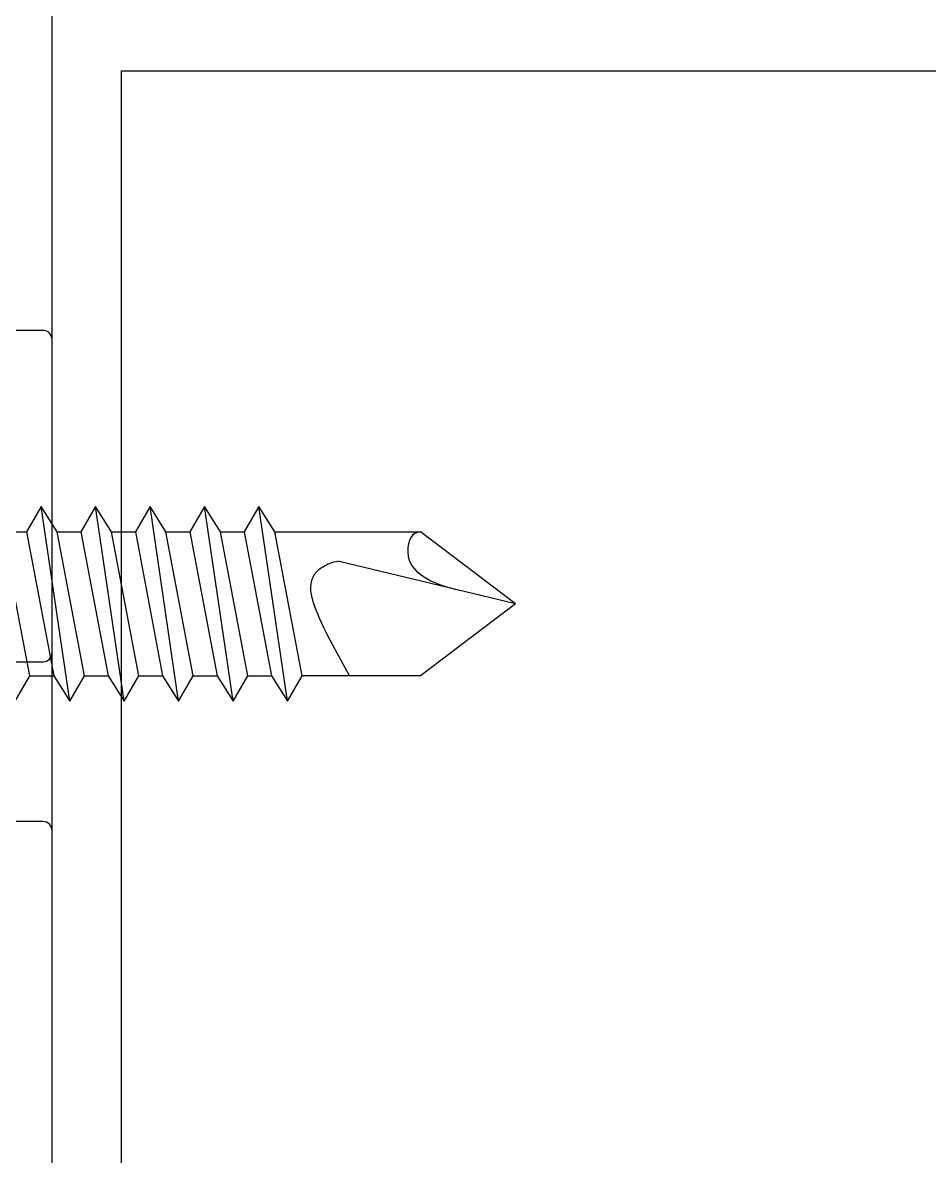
# Model space of a CAD drawing. Header units: millimetres. Extents: x -547695 to 905972, y -1055718 to 167349.
# Drawn here: x -514792.9 to -514652, y -1033836 to -1033659.9 of the extents above; entities that cross this region are included whole.
import ezdxf

# ---------------------------------------------------------------- set-up
doc = ezdxf.new("R2010")
doc.units = ezdxf.units.MM
doc.layers.add('View-XTD-CT Cua$0$View-XĐL-CT Cửa$0$KT-NetThay', color=7, linetype='Continuous', lineweight=18)
doc.layers.add('View-XTD-CT Cua$0$View-XĐL-CT Cửa$0$Profile - Vietduc', color=14, linetype='Continuous', lineweight=30)
doc.layers.add('View-XTD-CT Cua$0$View-XĐL-CT Cửa$0$Screw', color=253, linetype='Continuous')

# ---------------------------------------------------------------- blocks, each defined once
blk = doc.blocks.new('View-XTD-CT Cua$0$View-XĐL-CT Cửa$0$ph sd 4.2x25 (elev)')
at = {"layer": 'View-XTD-CT Cua$0$View-XĐL-CT Cửa$0$Screw'}
for q in [(22.952, 1.552), (21.169, 0.917)]:
    blk.add_line((25, 0), q, dxfattribs=at)
for points in [[(14.204, -2.1), (14.52, -1.552), (13.932, 1.552), (13.588, 2.1), (13.272, 1.552), (13.86, -1.552), (14.204, -2.1), (13.588, 2.1)], [(15.379, -2.1), (15.695, -1.552), (15.107, 1.552), (14.763, 2.1), (14.447, 1.552), (15.035, -1.552), (15.379, -2.1), (14.763, 2.1)], [(16.554, -2.1), (16.87, -1.552), (16.282, 1.552), (15.938, 2.1), (15.622, 1.552), (16.21, -1.552), (16.554, -2.1), (15.938, 2.1)], [(17.729, -2.1), (18.045, -1.552), (17.457, 1.552), (17.113, 2.1), (16.797, 1.552), (17.385, -1.552), (17.729, -2.1), (17.113, 2.1)], [(18.904, -2.1), (19.22, -1.552), (18.632, 1.552), (18.289, 2.1), (17.972, 1.552), (18.56, -1.552), (18.904, -2.1), (18.289, 2.1)], [(20.079, -2.1), (20.395, -1.552), (19.808, 1.552), (19.464, 2.1), (19.147, 1.552), (19.735, -1.552), (20.079, -2.1), (19.464, 2.1)], [(13.932, 1.552), (14.447, 1.552)], [(15.107, 1.552), (15.622, 1.552)], [(16.282, 1.552), (16.797, 1.552)], [(17.457, 1.552), (17.972, 1.552)], [(18.632, 1.552), (19.147, 1.552)], [(19.808, 1.552), (22.952, 1.552)], [(22.952, 1.552), (22.885, 1.541), (22.828, 1.516), (22.779, 1.478), (22.739, 1.427), (22.709, 1.366), (22.688, 1.293), (22.677, 1.212), (22.676, 1.122), (22.687, 1.024), (22.716, 0.921), (22.772, 0.815), (22.862, 0.707), (22.993, 0.6), (23.176, 0.496), (23.416, 0.397), (23.722, 0.306)], [(21.416, -1.552), (21.228, -1.209), (21.107, -0.985), (21.009, -0.799), (20.93, -0.645), (20.867, -0.516), (20.815, -0.407), (20.772, -0.31), (20.733, -0.22), (20.699, -0.135), (20.67, -0.056), (20.644, 0.018), (20.623, 0.087), (20.607, 0.152), (20.594, 0.212), (20.586, 0.269), (20.583, 0.323), (20.583, 0.373), (20.587, 0.42), (20.594, 0.464), (20.604, 0.505), (20.617, 0.543), (20.632, 0.578), (20.648, 0.61), (20.666, 0.64), (20.686, 0.668), (20.708, 0.693), (20.731, 0.717), (20.756, 0.739), (20.784, 0.76), (20.814, 0.781), (20.846, 0.801), (20.881, 0.822), (20.918, 0.841), (20.958, 0.86), (20.998, 0.877), (21.04, 0.892), (21.083, 0.903), (21.126, 0.912), (21.169, 0.917)], [(25, 0), (22.952, -1.552), (20.395, -1.552)], [(14.52, -1.552), (15.035, -1.552)], [(15.695, -1.552), (16.21, -1.552)], [(16.87, -1.552), (17.385, -1.552)], [(18.045, -1.552), (18.56, -1.552)], [(19.22, -1.552), (19.735, -1.552)]]:
    blk.add_lwpolyline(points, dxfattribs=at)
blk = doc.blocks.new('View-XTD-CT Cua$0$View-XĐL-CT Cửa$0$A$C77827696')
at = {"layer": 'View-XTD-CT Cua$0$View-XĐL-CT Cửa$0$Profile - Vietduc'}
for points in [[(-3079.06, 3491.7), (-3079.06, 3551.2, 0.414214), (-3080.06, 3552.2), (-3083.56, 3552.2, 0.414214)], [(-3083.56, 3569.45), (-3080.06, 3569.45, 0.414214), (-3079.06, 3570.45), (-3079.06, 3604.2, 0.414214), (-3080.06, 3605.2), (-3147.56, 3605.2, -0.414214)]]:
    blk.add_lwpolyline(points, format="xyb", dxfattribs=at)
for points in [[(-3079.06, 3490.7), (-3079.06, 3640.7), (-2779.06, 3640.7), (-2779.06, 3490.7)], [(-3071.56, 3498.2), (-3071.56, 3633.2), (-2786.56, 3633.2), (-2786.56, 3498.2)]]:
    blk.add_lwpolyline(points, close=True, dxfattribs=at)
at = {"layer": 'View-XTD-CT Cua$0$View-XĐL-CT Cửa$0$Screw', "xscale": 4.999999999999999, "yscale": 4.999999999999999, "zscale": 4.999999999999999}
blk.add_blockref('View-XTD-CT Cua$0$View-XĐL-CT Cửa$0$ph sd 4.2x25 (elev)', (-3154.06, 3575.7), dxfattribs=at)

msp = doc.modelspace()

# ---------------------------------------------------------------- block references
at = {"layer": 'View-XTD-CT Cua$0$View-XĐL-CT Cửa$0$KT-NetThay', "xscale": 1.44, "yscale": 1.44, "zscale": 1.44}
msp.add_blockref('View-XTD-CT Cua$0$View-XĐL-CT Cửa$0$A$C77827696', (-510354.47, -1038899.17), dxfattribs=at)

doc.saveas('drawing.dxf')
